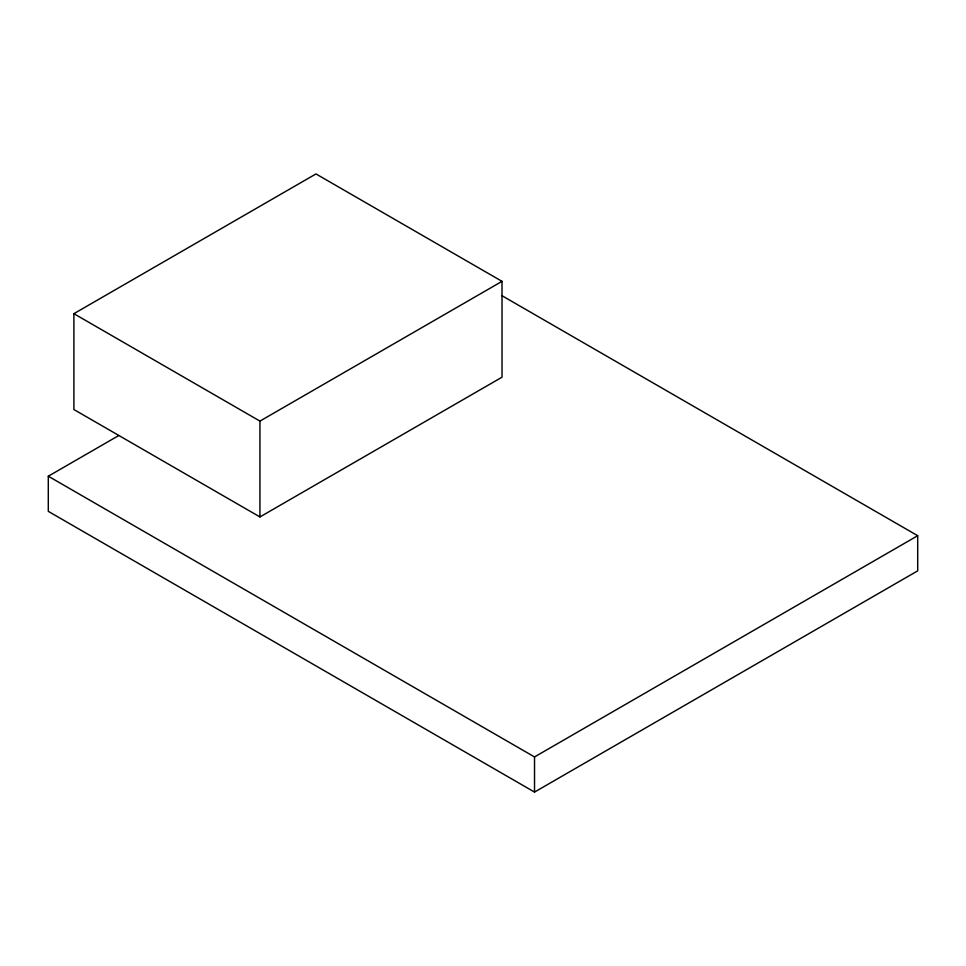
<?xml version="1.0" encoding="UTF-8"?>
<svg xmlns="http://www.w3.org/2000/svg" width="966" height="966" viewBox="0 0 966 966"><rect width="100%" height="100%" fill="white"/><g stroke="black" fill="none" stroke-linecap="round" stroke-linejoin="round"><path stroke-width="1.45" d="M73.887 313.684L315.967 173.928L502.018 281.348L502.018 377.187L259.939 516.943L73.887 409.524L73.887 313.684L259.939 421.104L502.018 281.348M502.054 295.741L917.7 535.707L917.7 570.846L534.524 792.072L48.3 511.352L48.3 476.214L118.842 435.485M48.3 476.214L534.524 756.933L917.7 535.707M534.524 756.933L534.524 792.072M259.939 421.104L259.939 516.943"/></g></svg>
